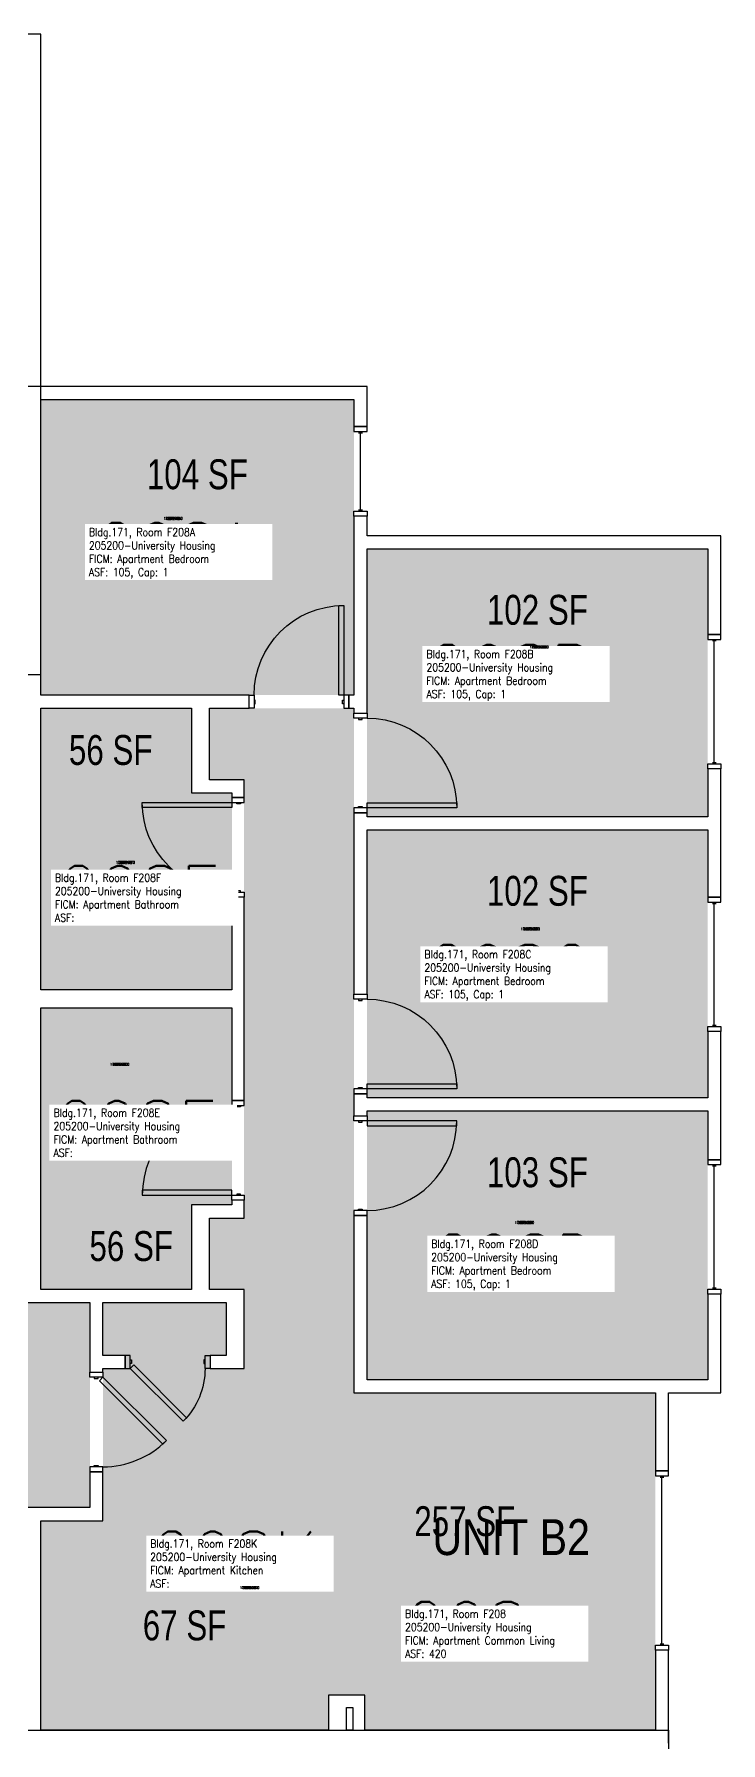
# Model space of a CAD drawing. Header units: inches. Extents: x -93 to 1642, y -75 to 1661.
# Drawn here: x 1367 to 1642, y 953 to 1640 of the extents above; entities that cross this region are included whole.
import ezdxf
from ezdxf.enums import TextEntityAlignment as Align

# ---------------------------------------------------------------- set-up
doc = ezdxf.new("R2010")
doc.units = ezdxf.units.IN
doc.header["$LTSCALE"] = 96
doc.header["$MEASUREMENT"] = 0
for name, color, linetype in [('A-AREA-IDEN', 1, 'Continuous'), ('A-DOOR', 2, 'Continuous'), ('A-GLAZ', 1, 'Continuous'), ('A-IDEN-RNUM', 7, 'Continuous'), ('A-IDEN-SNUM', 4, 'Continuous'), ('A-IDEN-VNUM', 4, 'Continuous'), ('A-WALL', 5, 'Continuous'), ('AREA-TEXT', 3, 'Continuous'), ('Rooms-Category-Color', 7, 'Continuous'), ('Rooms-College-Color', 7, 'Continuous'), ('Rooms-Department-Color', 7, 'Continuous'), ('Rooms-Division-Color', 7, 'Continuous'), ('Rooms-Information', 7, 'Continuous')]:
    doc.layers.add(name, color=color, linetype=linetype)
doc.styles.add('AREA', font='arial.ttf', dxfattribs={"width": 0.75, "height": 12})
doc.styles.add('ROOMSNUMBER', font='txt.shx', dxfattribs={"height": 0.03})
doc.styles.add('ROOMVNUMBER', font='simplex.shx', dxfattribs={"width": 0.85})
doc.styles.get("Standard").update_dxf_attribs({"font": 'ARIALN.TTF'})

msp = doc.modelspace()

# ---------------------------------------------------------------- hatches: boundary and pattern name
h = msp.add_hatch()
h.set_pattern_fill('ANSI31', color=256, angle=-90, style=0)
h.set_pattern_definition([(315, (2014.96835, 1557.48048), (0.088388348, 0.088388348), [])])
h.paths.add_polyline_path([(1431.02, 1226.01), (1431.02, 1167.28), (1421.81, 1167.28), (1421.81, 1226.01)], flags=9)
at = {"layer": 'Rooms-Category-Color', "true_color": 0x728ef3}
for points in [[(1369.12, 1492.99), (1494.87, 1493), (1494.87, 1374.25), (1369.12, 1374.25)], [(1636.87, 1325.37), (1636.87, 1433), (1500.12, 1433), (1500.14, 1325.36), (1636.43, 1325.36)], [(1445.87, 1334.99), (1445.87, 1255.86), (1369.12, 1255.86), (1369.12, 1368.99), (1429.62, 1369), (1429.62, 1335)], [(1615.87, 958.5), (1615.87, 1094), (1494.87, 1094), (1494.87, 1369), (1436.87, 1369), (1436.87, 1339.87), (1450.75, 1339.87), (1450.75, 1164.22), (1436.87, 1164.22), (1436.87, 1135.47), (1450.75, 1135.47), (1450.75, 1103.77), (1437.12, 1103.77), (1437.12, 1109.02), (1443.5, 1109.02), (1443.5, 1130.22), (1394.12, 1130.22), (1394.12, 1109.02), (1403.12, 1109.02), (1403.12, 1103.77), (1394.12, 1103.77), (1394.12, 1042.64), (1484.62, 1042.64), (1484.62, 972.5), (1499.25, 972.5), (1499.25, 958.5)], [(1636.87, 1320.12), (1636.87, 1212.5), (1500.14, 1212.49), (1500.12, 1320.12), (1636.43, 1320.11)], [(1369.12, 1248.59), (1369.12, 1135.47), (1429.62, 1135.47), (1429.62, 1169.47), (1445.87, 1169.47), (1445.87, 1248.61)], [(1636.87, 1207.25), (1636.87, 1099.25), (1500.12, 1099.25), (1500.12, 1207.25), (1636.43, 1207.24)], [(1484.62, 958.5), (1369.12, 958.5), (1369.12, 1042.64), (1484.62, 1042.64)]]:
    msp.add_hatch(color=171, dxfattribs=at).paths.add_polyline_path(points)
at = {"layer": 'Rooms-Category-Color', "true_color": 0xadadad}
msp.add_hatch(color=253, dxfattribs=at).paths.add_polyline_path([(1363.87, 211), (1303.88, 211), (1303.88, 332.39), (1278.88, 332.39), (1278.88, 414.72), (1303.88, 414.72), (1303.88, 1145.53), (1303.88, 1145.53), (1303.88, 1227.86), (1303.88, 1227.86), (1303.88, 1322.5), (1363.87, 1322.5), (1363.87, 1130.22), (1388.87, 1130.22), (1388.87, 1047.89), (1363.87, 1047.89), (1363.87, 863.86), (1388.87, 863.86), (1388.87, 781.53), (1363.87, 781.53), (1363.87, 353.5), (1363.25, 353.5), (1363.25, 244), (1363.87, 244), (1363.87, 243)])
at = {"layer": 'Rooms-College-Color', "true_color": 0xadadad}
for points in [[(1369.12, 1492.99), (1494.87, 1493), (1494.87, 1374.25), (1369.12, 1374.25)], [(1636.87, 1325.37), (1636.87, 1433), (1500.12, 1433), (1500.14, 1325.36), (1636.43, 1325.36)], [(1445.87, 1334.99), (1445.87, 1255.86), (1369.12, 1255.86), (1369.12, 1368.99), (1429.62, 1369), (1429.62, 1335)], [(1615.87, 958.5), (1615.87, 1094), (1494.87, 1094), (1494.87, 1369), (1436.87, 1369), (1436.87, 1339.87), (1450.75, 1339.87), (1450.75, 1164.22), (1436.87, 1164.22), (1436.87, 1135.47), (1450.75, 1135.47), (1450.75, 1103.77), (1437.12, 1103.77), (1437.12, 1109.02), (1443.5, 1109.02), (1443.5, 1130.22), (1394.12, 1130.22), (1394.12, 1109.02), (1403.12, 1109.02), (1403.12, 1103.77), (1394.12, 1103.77), (1394.12, 1042.64), (1484.62, 1042.64), (1484.62, 972.5), (1499.25, 972.5), (1499.25, 958.5)], [(1363.87, 211), (1303.88, 211), (1303.88, 332.39), (1278.88, 332.39), (1278.88, 414.72), (1303.88, 414.72), (1303.88, 1145.53), (1303.88, 1145.53), (1303.88, 1227.86), (1303.88, 1227.86), (1303.88, 1322.5), (1363.87, 1322.5), (1363.87, 1130.22), (1388.87, 1130.22), (1388.87, 1047.89), (1363.87, 1047.89), (1363.87, 863.86), (1388.87, 863.86), (1388.87, 781.53), (1363.87, 781.53), (1363.87, 353.5), (1363.25, 353.5), (1363.25, 244), (1363.87, 244), (1363.87, 243)], [(1636.87, 1320.12), (1636.87, 1212.5), (1500.14, 1212.49), (1500.12, 1320.12), (1636.43, 1320.11)], [(1369.12, 1248.59), (1369.12, 1135.47), (1429.62, 1135.47), (1429.62, 1169.47), (1445.87, 1169.47), (1445.87, 1248.61)], [(1636.87, 1207.25), (1636.87, 1099.25), (1500.12, 1099.25), (1500.12, 1207.25), (1636.43, 1207.24)], [(1484.62, 958.5), (1369.12, 958.5), (1369.12, 1042.64), (1484.62, 1042.64)]]:
    msp.add_hatch(color=253, dxfattribs=at).paths.add_polyline_path(points)
at = {"layer": 'Rooms-Department-Color', "true_color": 0x604aed}
for points in [[(1369.12, 1492.99), (1494.87, 1493), (1494.87, 1374.25), (1369.12, 1374.25)], [(1636.87, 1325.37), (1636.87, 1433), (1500.12, 1433), (1500.14, 1325.36), (1636.43, 1325.36)], [(1445.87, 1334.99), (1445.87, 1255.86), (1369.12, 1255.86), (1369.12, 1368.99), (1429.62, 1369), (1429.62, 1335)], [(1615.87, 958.5), (1615.87, 1094), (1494.87, 1094), (1494.87, 1369), (1436.87, 1369), (1436.87, 1339.87), (1450.75, 1339.87), (1450.75, 1164.22), (1436.87, 1164.22), (1436.87, 1135.47), (1450.75, 1135.47), (1450.75, 1103.77), (1437.12, 1103.77), (1437.12, 1109.02), (1443.5, 1109.02), (1443.5, 1130.22), (1394.12, 1130.22), (1394.12, 1109.02), (1403.12, 1109.02), (1403.12, 1103.77), (1394.12, 1103.77), (1394.12, 1042.64), (1484.62, 1042.64), (1484.62, 972.5), (1499.25, 972.5), (1499.25, 958.5)], [(1636.87, 1320.12), (1636.87, 1212.5), (1500.14, 1212.49), (1500.12, 1320.12), (1636.43, 1320.11)], [(1369.12, 1248.59), (1369.12, 1135.47), (1429.62, 1135.47), (1429.62, 1169.47), (1445.87, 1169.47), (1445.87, 1248.61)], [(1636.87, 1207.25), (1636.87, 1099.25), (1500.12, 1099.25), (1500.12, 1207.25), (1636.43, 1207.24)], [(1484.62, 958.5), (1369.12, 958.5), (1369.12, 1042.64), (1484.62, 1042.64)]]:
    msp.add_hatch(color=173, dxfattribs=at).paths.add_polyline_path(points)
at = {"layer": 'Rooms-Department-Color', "true_color": 0xacacac}
msp.add_hatch(color=253, dxfattribs=at).paths.add_polyline_path([(1363.87, 211), (1303.88, 211), (1303.88, 332.39), (1278.88, 332.39), (1278.88, 414.72), (1303.88, 414.72), (1303.88, 1145.53), (1303.88, 1145.53), (1303.88, 1227.86), (1303.88, 1227.86), (1303.88, 1322.5), (1363.87, 1322.5), (1363.87, 1130.22), (1388.87, 1130.22), (1388.87, 1047.89), (1363.87, 1047.89), (1363.87, 863.86), (1388.87, 863.86), (1388.87, 781.53), (1363.87, 781.53), (1363.87, 353.5), (1363.25, 353.5), (1363.25, 244), (1363.87, 244), (1363.87, 243)])
at = {"layer": 'Rooms-Division-Color', "true_color": 0x604aed}
for points in [[(1369.12, 1492.99), (1494.87, 1493), (1494.87, 1374.25), (1369.12, 1374.25)], [(1636.87, 1325.37), (1636.87, 1433), (1500.12, 1433), (1500.14, 1325.36), (1636.43, 1325.36)], [(1445.87, 1334.99), (1445.87, 1255.86), (1369.12, 1255.86), (1369.12, 1368.99), (1429.62, 1369), (1429.62, 1335)], [(1615.87, 958.5), (1615.87, 1094), (1494.87, 1094), (1494.87, 1369), (1436.87, 1369), (1436.87, 1339.87), (1450.75, 1339.87), (1450.75, 1164.22), (1436.87, 1164.22), (1436.87, 1135.47), (1450.75, 1135.47), (1450.75, 1103.77), (1437.12, 1103.77), (1437.12, 1109.02), (1443.5, 1109.02), (1443.5, 1130.22), (1394.12, 1130.22), (1394.12, 1109.02), (1403.12, 1109.02), (1403.12, 1103.77), (1394.12, 1103.77), (1394.12, 1042.64), (1484.62, 1042.64), (1484.62, 972.5), (1499.25, 972.5), (1499.25, 958.5)], [(1636.87, 1320.12), (1636.87, 1212.5), (1500.14, 1212.49), (1500.12, 1320.12), (1636.43, 1320.11)], [(1369.12, 1248.59), (1369.12, 1135.47), (1429.62, 1135.47), (1429.62, 1169.47), (1445.87, 1169.47), (1445.87, 1248.61)], [(1636.87, 1207.25), (1636.87, 1099.25), (1500.12, 1099.25), (1500.12, 1207.25), (1636.43, 1207.24)], [(1484.62, 958.5), (1369.12, 958.5), (1369.12, 1042.64), (1484.62, 1042.64)]]:
    msp.add_hatch(color=173, dxfattribs=at).paths.add_polyline_path(points)
at = {"layer": 'Rooms-Division-Color', "true_color": 0xadadad}
msp.add_hatch(color=253, dxfattribs=at).paths.add_polyline_path([(1363.87, 211), (1303.88, 211), (1303.88, 332.39), (1278.88, 332.39), (1278.88, 414.72), (1303.88, 414.72), (1303.88, 1145.53), (1303.88, 1145.53), (1303.88, 1227.86), (1303.88, 1227.86), (1303.88, 1322.5), (1363.87, 1322.5), (1363.87, 1130.22), (1388.87, 1130.22), (1388.87, 1047.89), (1363.87, 1047.89), (1363.87, 863.86), (1388.87, 863.86), (1388.87, 781.53), (1363.87, 781.53), (1363.87, 353.5), (1363.25, 353.5), (1363.25, 244), (1363.87, 244), (1363.87, 243)])

# ---------------------------------------------------------------- linework, layer by layer
at = {"layer": 'A-DOOR'}
for points in [[(1490.75, 1374.25), (1488.75, 1374.25), (1488.75, 1410.25), (1490.75, 1410.25)], [(1454.75, 1369), (1452.75, 1369), (1452.75, 1374.25), (1454.75, 1374.25)], [(1490.75, 1369), (1492.75, 1369), (1492.75, 1374.25), (1490.75, 1374.25)], [(1454.75, 1370.75), (1455.25, 1370.75), (1455.25, 1372.25), (1454.75, 1372.25)], [(1490.75, 1370.75), (1490.25, 1370.75), (1490.25, 1372.25), (1490.75, 1372.25)], [(1494.87, 1365), (1494.87, 1367), (1500.12, 1367), (1500.12, 1365)], [(1496.62, 1365), (1496.62, 1364.5), (1498.12, 1364.5), (1498.12, 1365)], [(1450.75, 1331.11), (1450.75, 1333.11), (1445.87, 1333.11), (1445.87, 1331.11)], [(1445.87, 1331.11), (1445.87, 1329.11), (1409.87, 1329.11), (1409.87, 1331.11)], [(1449.37, 1331.11), (1449.37, 1330.61), (1447.87, 1330.61), (1447.87, 1331.11)], [(1494.87, 1329), (1494.87, 1327), (1500.12, 1327), (1500.12, 1329)], [(1496.62, 1329), (1496.62, 1329.5), (1498.12, 1329.5), (1498.12, 1329)], [(1500.12, 1329), (1500.12, 1331), (1536.12, 1331), (1536.12, 1329)], [(1450.75, 1295.11), (1450.75, 1293.11), (1445.87, 1293.11), (1445.87, 1295.11)], [(1449.37, 1295.11), (1449.37, 1295.61), (1447.87, 1295.61), (1447.87, 1295.11)], [(1494.87, 1252.12), (1494.87, 1254.12), (1500.12, 1254.12), (1500.12, 1252.12)], [(1496.62, 1252.12), (1496.62, 1251.62), (1498.12, 1251.62), (1498.12, 1252.12)], [(1494.87, 1216.12), (1494.87, 1214.12), (1500.12, 1214.12), (1500.12, 1216.12)], [(1496.62, 1216.12), (1496.62, 1216.62), (1498.12, 1216.62), (1498.12, 1216.12)], [(1500.12, 1216.12), (1500.12, 1218.12), (1536.12, 1218.12), (1536.12, 1216.12)], [(1450.75, 1209.36), (1450.75, 1211.36), (1445.87, 1211.36), (1445.87, 1209.36)], [(1449.37, 1209.36), (1449.37, 1208.86), (1447.87, 1208.86), (1447.87, 1209.36)], [(1494.87, 1203.25), (1494.87, 1205.25), (1500.12, 1205.25), (1500.12, 1203.25)], [(1496.62, 1203.25), (1496.62, 1202.75), (1498.12, 1202.75), (1498.12, 1203.25)], [(1500.12, 1203.25), (1500.12, 1201.25), (1536.12, 1201.25), (1536.12, 1203.25)], [(1445.87, 1173.36), (1445.87, 1175.36), (1409.87, 1175.36), (1409.87, 1173.36)], [(1449.37, 1173.36), (1449.37, 1173.86), (1447.87, 1173.86), (1447.87, 1173.36)], [(1450.75, 1173.36), (1450.75, 1171.36), (1445.87, 1171.36), (1445.87, 1173.36)], [(1494.87, 1167.25), (1494.87, 1165.25), (1500.12, 1165.25), (1500.12, 1167.25)], [(1496.62, 1167.25), (1496.62, 1167.75), (1498.12, 1167.75), (1498.12, 1167.25)], [(1405.08, 1109.02), (1403.08, 1109.02), (1403.08, 1103.77), (1405.08, 1103.77)], [(1405.08, 1107.27), (1405.58, 1107.27), (1405.58, 1105.77), (1405.08, 1105.77)], [(1405.08, 1103.77), (1406.49, 1105.18), (1427.7, 1083.97), (1426.29, 1082.55)], [(1435.08, 1107.27), (1434.58, 1107.27), (1434.58, 1105.77), (1435.08, 1105.77)], [(1435.08, 1109.02), (1437.08, 1109.02), (1437.08, 1103.77), (1435.08, 1103.77)], [(1388.87, 1100.28), (1388.87, 1102.28), (1394.12, 1102.28), (1394.12, 1100.28)], [(1390.62, 1100.28), (1390.62, 1099.78), (1392.12, 1099.78), (1392.12, 1100.28)], [(1394.12, 1100.28), (1392.71, 1098.87), (1418.17, 1073.41), (1419.58, 1074.82)], [(1388.87, 1064.28), (1388.87, 1062.28), (1394.12, 1062.28), (1394.12, 1064.28)], [(1390.62, 1064.28), (1390.62, 1064.78), (1392.12, 1064.78), (1392.12, 1064.28)]]:
    msp.add_lwpolyline(points, close=True, dxfattribs=at)
at = {"layer": 'A-DOOR', "extrusion": (0, 0, -1)}
for centre, radius, start, end in [((-1490.75, 1374.25), 36, 0, 90), ((-1500.12, 1329), 36, 90, 180), ((-1445.87, 1331.11), 36, 270, 0), ((-1500.12, 1216.12), 36, 90, 180), ((-1405.08, 1103.77), 30, 180, 225)]:
    msp.add_arc(centre, radius, start, end, dxfattribs=at)
at = {"layer": 'A-DOOR'}
for centre, start, end in [((1445.87, 1173.36), 90, 180), ((1500.12, 1203.25), 270, 0), ((1394.12, 1100.28), 270, 315)]:
    msp.add_arc(centre, 36, start, end, dxfattribs=at)
at = {"layer": 'A-GLAZ'}
for p, q in [((1496.75, 1479.62), (1498.25, 1479.62)), ((1497.5, 1448.62), (1497.5, 1479.62)), ((1496.75, 1448.62), (1498.25, 1448.62)), ((1638.75, 1396.15), (1640.25, 1396.15)), ((1639.5, 1347.15), (1639.5, 1396.15)), ((1638.75, 1347.15), (1640.25, 1347.15)), ((1638.75, 1290.62), (1640.25, 1290.62)), ((1639.5, 1241.62), (1639.5, 1290.62)), ((1638.75, 1241.62), (1640.25, 1241.62)), ((1638.75, 1185.15), (1640.25, 1185.15)), ((1639.5, 1136.15), (1639.5, 1185.15)), ((1638.75, 1136.15), (1640.25, 1136.15)), ((1617.75, 1060.11), (1619.25, 1060.11)), ((1618.5, 993.11), (1618.5, 1060.11)), ((1617.75, 993.11), (1619.25, 993.11))]:
    msp.add_line(p, q, dxfattribs=at)
for points in [[(1500.12, 1480.12), (1500.12, 1482.12), (1494.87, 1482.12), (1494.87, 1480.12)], [(1500.12, 1448.12), (1500.12, 1446.12), (1494.87, 1446.12), (1494.87, 1448.12)], [(1642.12, 1396.65), (1642.12, 1398.65), (1636.87, 1398.65), (1636.87, 1396.65)], [(1642.12, 1346.65), (1642.12, 1344.65), (1636.87, 1344.65), (1636.87, 1346.65)], [(1642.12, 1291.12), (1642.12, 1293.12), (1636.87, 1293.12), (1636.87, 1291.12)], [(1642.12, 1241.12), (1642.12, 1239.12), (1636.87, 1239.12), (1636.87, 1241.12)], [(1642.12, 1185.65), (1642.12, 1187.65), (1636.87, 1187.65), (1636.87, 1185.65)], [(1642.12, 1135.65), (1642.12, 1133.65), (1636.87, 1133.65), (1636.87, 1135.65)], [(1621.12, 1060.61), (1621.12, 1062.61), (1615.87, 1062.61), (1615.87, 1060.61)], [(1621.12, 992.61), (1621.12, 990.61), (1615.87, 990.61), (1615.87, 992.61)]]:
    msp.add_lwpolyline(points, close=True, dxfattribs=at)
at = {"layer": 'A-WALL'}
for p, q in [((1369.12, 1639.75), (1331.76, 1639.75)), ((1369.12, 1382.5), (1369.12, 1639.75)), ((1500.12, 1498.25), (1363.87, 1498.25)), ((1500.12, 1482.12), (1500.12, 1498.25)), ((1369.12, 1493), (1494.87, 1493)), ((1369.12, 1374.25), (1369.12, 1493)), ((1494.87, 1493), (1494.87, 1482.12)), ((1494.87, 1482.12), (1500.12, 1482.12)), ((1500.12, 1446.12), (1494.87, 1446.12)), ((1494.87, 1446.12), (1494.87, 1437.62)), ((1500.12, 1438.25), (1500.12, 1446.12)), ((1494.87, 1437.62), (1494.87, 1374.25)), ((1642.12, 1438.25), (1500.12, 1438.25)), ((1642.12, 1398.65), (1642.12, 1438.25)), ((1500.12, 1433), (1636.87, 1433)), ((1500.12, 1367), (1500.12, 1433)), ((1636.87, 1433), (1636.87, 1398.65)), ((1636.87, 1398.65), (1642.12, 1398.65)), ((1274.48, 1382.5), (1369.12, 1382.5)), ((1450.12, 1374.25), (1369.12, 1374.25)), ((1452.75, 1374.25), (1450.12, 1374.25)), ((1452.75, 1369), (1452.75, 1374.25)), ((1494.87, 1374.25), (1492.75, 1374.25)), ((1492.75, 1374.25), (1492.75, 1369)), ((1369.12, 1369), (1429.62, 1369)), ((1369.12, 1255.86), (1369.12, 1369)), ((1429.62, 1369), (1429.62, 1335)), ((1436.87, 1369), (1450.12, 1369)), ((1436.87, 1340.25), (1436.87, 1369)), ((1450.12, 1369), (1452.75, 1369)), ((1492.75, 1369), (1494.87, 1369)), ((1494.87, 1369), (1494.87, 1367)), ((1494.87, 1367), (1500.12, 1367)), ((1450.75, 1340.25), (1436.87, 1340.25)), ((1450.75, 1333.11), (1450.75, 1340.25)), ((1642.12, 1344.65), (1636.87, 1344.65)), ((1636.87, 1344.65), (1636.87, 1325.37)), ((1642.12, 1293.12), (1642.12, 1344.65)), ((1429.62, 1335), (1445.87, 1335)), ((1445.87, 1335), (1445.87, 1333.11)), ((1445.87, 1333.11), (1450.75, 1333.11)), ((1500.12, 1327), (1494.87, 1327)), ((1494.87, 1327), (1494.87, 1254.12)), ((1500.12, 1325.37), (1500.12, 1327)), ((1636.87, 1325.37), (1500.12, 1325.37)), ((1500.12, 1320.12), (1636.87, 1320.12)), ((1500.12, 1254.12), (1500.12, 1320.12)), ((1636.87, 1320.12), (1636.87, 1293.12)), ((1450.75, 1293.11), (1445.87, 1293.11)), ((1445.87, 1293.11), (1445.87, 1255.86)), ((1450.75, 1211.36), (1450.75, 1293.11)), ((1636.87, 1293.12), (1642.12, 1293.12)), ((1445.87, 1255.86), (1369.12, 1255.86)), ((1494.87, 1254.12), (1500.12, 1254.12)), ((1369.12, 1248.61), (1445.87, 1248.61)), ((1369.12, 1135.47), (1369.12, 1248.61)), ((1445.87, 1248.61), (1445.87, 1211.36)), ((1642.12, 1239.12), (1636.87, 1239.12)), ((1636.87, 1239.12), (1636.87, 1212.5)), ((1642.12, 1187.65), (1642.12, 1239.12)), ((1445.87, 1211.36), (1450.75, 1211.36)), ((1500.12, 1214.12), (1494.87, 1214.12)), ((1494.87, 1214.12), (1494.87, 1205.25)), ((1500.12, 1212.5), (1500.12, 1214.12)), ((1636.87, 1212.5), (1500.12, 1212.5)), ((1494.87, 1205.25), (1500.12, 1205.25)), ((1500.12, 1207.25), (1636.87, 1207.25)), ((1500.12, 1205.25), (1500.12, 1207.25)), ((1636.87, 1207.25), (1636.87, 1187.65)), ((1636.87, 1187.65), (1642.12, 1187.65)), ((1445.87, 1169.47), (1429.62, 1169.47)), ((1429.62, 1169.47), (1429.62, 1135.47)), ((1450.75, 1171.36), (1445.87, 1171.36)), ((1445.87, 1171.36), (1445.87, 1169.47)), ((1450.75, 1164.22), (1450.75, 1171.36)), ((1436.87, 1164.22), (1450.75, 1164.22)), ((1436.87, 1135.47), (1436.87, 1164.22)), ((1500.12, 1165.25), (1494.87, 1165.25)), ((1494.87, 1165.25), (1494.87, 1094)), ((1500.12, 1099.25), (1500.12, 1165.25)), ((1429.62, 1135.47), (1369.12, 1135.47)), ((1450.75, 1135.47), (1436.87, 1135.47)), ((1450.75, 1103.77), (1450.75, 1135.47)), ((1642.12, 1133.65), (1636.87, 1133.65)), ((1636.87, 1133.65), (1636.87, 1099.25)), ((1642.12, 1094), (1642.12, 1133.65)), ((1363.87, 1130.22), (1388.87, 1130.22)), ((1388.87, 1130.22), (1388.87, 1102.28)), ((1394.12, 1109.02), (1394.12, 1130.22)), ((1394.12, 1130.22), (1443.5, 1130.22)), ((1443.5, 1130.22), (1443.5, 1109.02)), ((1403.08, 1109.02), (1394.12, 1109.02)), ((1403.08, 1103.77), (1403.08, 1109.02)), ((1443.5, 1109.02), (1437.08, 1109.02)), ((1437.08, 1109.02), (1437.08, 1103.77)), ((1388.87, 1102.28), (1394.12, 1102.28)), ((1394.12, 1103.77), (1403.08, 1103.77)), ((1394.12, 1102.28), (1394.12, 1103.77)), ((1437.08, 1103.77), (1450.75, 1103.77)), ((1636.87, 1099.25), (1500.12, 1099.25)), ((1494.87, 1094), (1615.87, 1094)), ((1615.87, 1094), (1615.87, 1062.61)), ((1621.12, 1094), (1642.12, 1094)), ((1621.12, 1062.61), (1621.12, 1094)), ((1394.12, 1062.28), (1388.87, 1062.28)), ((1388.87, 1062.28), (1388.87, 1047.89)), ((1394.12, 1042.64), (1394.12, 1062.28)), ((1615.87, 1062.61), (1621.12, 1062.61)), ((1388.87, 1047.89), (1363.87, 1047.89)), ((1369.12, 958.5), (1369.12, 1042.64)), ((1369.12, 1042.64), (1394.12, 1042.64)), ((1621.12, 990.61), (1615.87, 990.61)), ((1615.87, 990.61), (1615.87, 958.5)), ((1621.12, 953.25), (1621.12, 990.61)), ((1484.62, 972.5), (1484.62, 958.5)), ((1499.25, 972.5), (1484.62, 972.5)), ((1499.25, 958.5), (1499.25, 972.5)), ((1491.87, 958.5), (1491.87, 967.62)), ((1491.87, 967.62), (1494.37, 967.62)), ((1494.37, 967.62), (1494.37, 958.5)), ((1363.87, 958.5), (1621.12, 958.5)), ((1484.62, 958.5), (1369.12, 958.5)), ((1494.37, 958.5), (1491.87, 958.5)), ((1615.87, 958.5), (1499.25, 958.5)), ((1621.12, 958.5), (1621.12, 921.12))]:
    msp.add_line(p, q, dxfattribs=at)

# ---------------------------------------------------------------- texts
at = {"layer": 'A-AREA-IDEN'}
msp.add_text('UNIT B2', height=14.4, dxfattribs=at).set_placement((1557.97, 1028.84), align=Align.CENTER)
at = {"layer": 'A-IDEN-RNUM', "style": 'ROOMSNUMBER', "width": 0.85}
for s, p in [('0208-A0', (1422.23, 1445.23)), ('0208-B0', (1569.21, 1393.6)), ('0208-F0', (1403.1, 1307.05)), ('0208-C0', (1565.67, 1280.35)), ('0208-E0', (1400.79, 1225.93)), ('0208-D0', (1563.31, 1162.39)), ('0208-K0', (1452.96, 1015.71)), ('0208-00', (1537.19, 997.71))]:
    msp.add_text(s, height=1, dxfattribs=at).set_placement(p, align=Align.MIDDLE_CENTER)
at = {"layer": 'A-IDEN-SNUM', "style": 'ROOMSNUMBER', "width": 0.85}
for s, p in [('1710F208A0', (1422.23, 1445.23)), ('1710F208B0', (1569.21, 1393.6)), ('1710F208F0', (1403.1, 1307.05)), ('1710F208C0', (1565.67, 1280.35)), ('1710F208E0', (1400.79, 1225.93)), ('1710F208D0', (1563.31, 1162.39)), ('1710F208K0', (1452.96, 1015.71)), ('1710F20800', (1537.19, 997.71))]:
    msp.add_text(s, height=1, dxfattribs=at).set_placement(p, align=Align.MIDDLE_CENTER)
at = {"layer": 'A-IDEN-VNUM', "style": 'ROOMVNUMBER', "width": 0.85}
for s, p in [('208A', (1423.07, 1432.23)), ('208B', (1557.66, 1383.27)), ('208F', (1408.09, 1294.49)), ('208C', (1557.28, 1262.65)), ('208E', (1407.49, 1200.06)), ('208D', (1559.57, 1146.35)), ('208K', (1446.76, 1026.99)), ('208', (1539.97, 998.84))]:
    msp.add_text(s, height=22.5, dxfattribs=at).set_placement(p, align=Align.MIDDLE_CENTER)
at = {"layer": 'AREA-TEXT', "style": 'AREA', "width": 0.75}
for s, p in [('104 SF', (1432, 1462.97)), ('102 SF', (1568.5, 1408.53)), ('56 SF', (1397.21, 1352.22)), ('102 SF', (1568.5, 1295.65)), ('103 SF', (1568.5, 1182.59)), ('56 SF', (1405.45, 1152.94)), ('257 SF', (1539.35, 1042.44)), ('67 SF', (1426.87, 1000.57))]:
    msp.add_text(s, height=12, dxfattribs=at).set_placement(p, align=Align.MIDDLE_CENTER)

# ---------------------------------------------------------------- next in the draw order: texts
at = {"layer": 'Rooms-Information', "char_height": 3.2143, "width": 72, "attachment_point": 7, "style": 'ROOMVNUMBER', "bg_fill": 3, "box_fill_scale": 1.5, "bg_fill_color": 256, "bg_fill_true_color": 13158600, "bg_fill_transparency": 0}
for s, insert in [('Bldg.171, Room F208A^M^J205200-University Housing^M^JFICM: Apartment Bedroom^M^JASF: 105, Cap: 1', (1388.46, 1420.98)), ('Bldg.171, Room F208B^M^J205200-University Housing^M^JFICM: Apartment Bedroom^M^JASF: 105, Cap: 1', (1523.97, 1372.02)), ('Bldg.171, Room F208F^M^J205200-University Housing^M^JFICM: Apartment Bathroom^M^JASF: ', (1374.85, 1283.24)), ('Bldg.171, Room F208C^M^J205200-University Housing^M^JFICM: Apartment Bedroom^M^JASF: 105, Cap: 1', (1523.13, 1251.4)), ('Bldg.171, Room F208E^M^J205200-University Housing^M^JFICM: Apartment Bathroom^M^JASF: ', (1374.25, 1188.81)), ('Bldg.171, Room F208D^M^J205200-University Housing^M^JFICM: Apartment Bedroom^M^JASF: 105, Cap: 1', (1525.87, 1135.1)), ('Bldg.171, Room F208K^M^J205200-University Housing^M^JFICM: Apartment Kitchen^M^JASF: ', (1413.07, 1015.74)), ('Bldg.171, Room F208^M^J205200-University Housing^M^JFICM: Apartment Common Living^M^JASF: 420', (1515.38, 987.59))]:
    msp.add_mtext(s, dxfattribs=dict(at, insert=insert))

doc.saveas('drawing.dxf')
